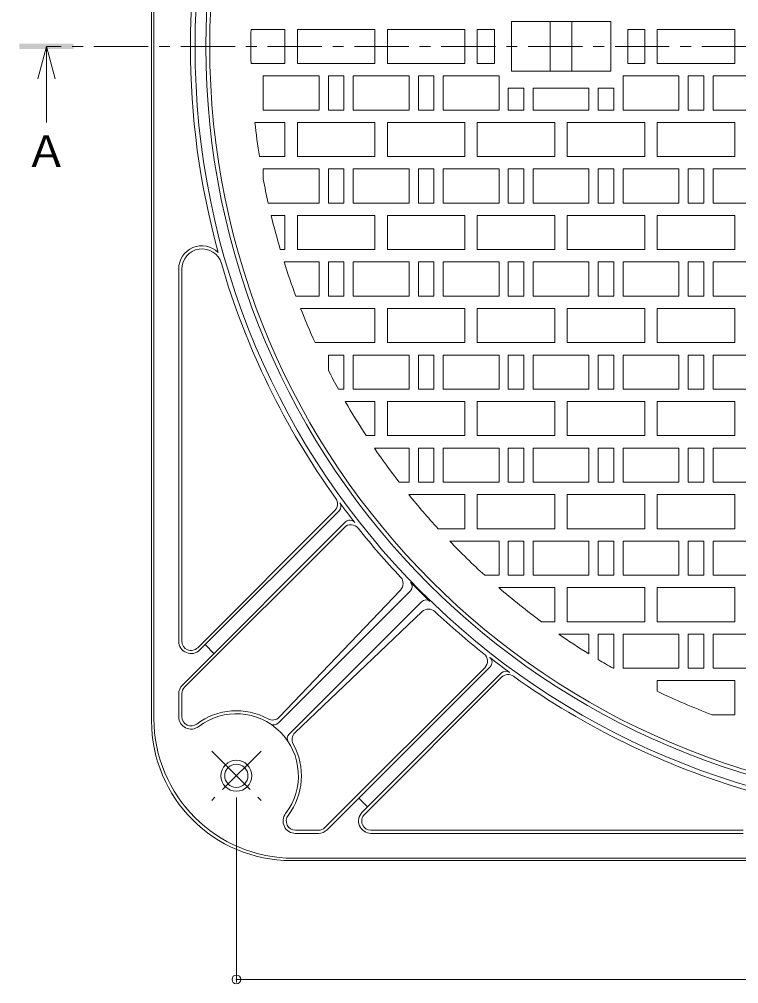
# Model space of a CAD drawing. Units: millimetres, scale not verified. Extents: x -1188 to 1330, y -951 to 977.
# Drawn here: x -1188 to -724, y -183 to 439 of the extents above; entities that cross this region are included whole.
import ezdxf
from ezdxf.enums import TextEntityAlignment as Align

# ---------------------------------------------------------------- set-up
doc = ezdxf.new("R2010")
doc.units = ezdxf.units.MM
doc.header["$LTSCALE"] = 7
doc.header["$PDMODE"] = 32
doc.header["$PDSIZE"] = 5.6
doc.linetypes.add('CHAIN1', pattern=[8, 5, -1, 1, -1])
for name, color, linetype, lineweight in [('0-0_通り芯', 3, 'CHAIN1', 9), ('0-1_躯体', 2, 'Continuous', 9), ('0-2_仕上', 3, 'Continuous', 9), ('0-4_その他', 7, 'Continuous', 9), ('0-5_寸法', 7, 'Continuous', 9)]:
    doc.layers.add(name, color=color, linetype=linetype, lineweight=lineweight)
doc.styles.add('ＭＳ ゴシック', font='')
doc.styles.get('ＭＳ ゴシック').set_extended_font_data('MS Gothic')

msp = doc.modelspace()

# ---------------------------------------------------------------- linework, layer by layer
at = {"layer": '0-0_通り芯'}
msp.add_line((15.068, 421.66), (-1170.538, 421.66), dxfattribs=at)
at = {"layer": '0-1_躯体'}
for p, q in [((-1102.735, 856.659), (-1102.735, -13.34)), ((-1101.235, 855.16), (-1101.235, 421.66)), ((-1101.235, -11.839), (-1101.235, 421.66)), ((-1085.236, 278.088), (-1085.236, 38.126)), ((-1083.235, 278.088), (-1083.235, 38.126)), ((-984.541, 122.334), (-1072.993, 33.883)), ((-981.792, 122.256), (-1071.578, 32.468)), ((-977.723, 115.011), (-1082.892, 9.842)), ((-978.428, 111.478), (-1081.478, 8.427)), ((-935.828, 70.639), (-1021.171, -14.704)), ((-1020.372, -10.91), (-942.226, 71.117)), ((-928.756, 63.567), (-1014.1, -21.775)), ((-1010.305, -20.976), (-928.279, 57.169)), ((-1062.507, 30.226), (-1068.164, 35.884)), ((-990.969, -82.083), (-887.918, 20.968)), ((-884.385, 21.673), (-989.554, -83.498)), ((-877.139, 17.604), (-966.927, -72.182)), ((-965.513, -73.598), (-877.061, 14.853)), ((-1085.236, -10.555), (-1085.236, 4.184)), ((-1083.235, -10.555), (-1083.235, 4.184)), ((-969.169, -63.111), (-963.512, -68.768)), ((-995.211, -83.84), (-1009.951, -83.84)), ((-1009.951, -85.84), (-995.211, -85.84)), ((-961.269, -83.84), (-721.306, -83.84)), ((-961.269, -85.84), (-721.306, -85.84)), ((-1012.735, -103.34), (-142.735, -103.34)), ((-1011.235, -101.84), (-142.735, -101.84))]:
    msp.add_line(p, q, dxfattribs=at)
at = {"layer": '0-1_躯体', "linetype": 'CHAIN1'}
for p, q in [((-1063.998, -32.787), (-1032.183, -64.603)), ((-1032.183, -32.787), (-1063.998, -64.603))]:
    msp.add_line(p, q, dxfattribs=at)
at = {"layer": '0-1_躯体'}
for centre, radius in [((-577.735, 421.66), 497), ((-577.735, 421.66), 490), ((-1048.09, -48.695), 10), ((-1048.09, -48.695), 7.5)]:
    msp.add_circle(centre, radius, dxfattribs=at)
for centre, radius, start, end in [((-577.735, 421.66), 500, 164.59437, 195.40555), ((-1070.235, 278.088), 15, 45.75813, 180), ((-1070.235, 278.088), 13, 16.25229, 180), ((-577.735, 421.66), 500, 196.25223, 215.67378), ((-988.785, 126.577), 6, 314.99966, 35.67354), ((-984.62, 125.085), 4, 315.0005, 36.08806), ((-577.735, 421.66), 499.5, 216.08809, 217.92676), ((-974.185, 107.235), 6, 38.41811, 135.00034), ((-974.895, 112.181), 4, 37.92671, 135), ((-577.735, 421.66), 500, 218.41803, 223.20381), ((-946.57, 75.254), 6, 316.38721, 43.20378), ((-938.656, 73.466), 4, 315, 43.97168), ((-577.735, 421.66), 497.5, 223.97169, 224.99998), ((-577.735, 421.66), 497.5, 225, 226.02829), ((-925.928, 60.739), 4, 46.02832, 135), ((-924.141, 52.825), 6, 46.79622, 133.61279), ((-577.735, 421.66), 500, 226.79416, 231.58194), ((-1077.235, 38.126), 8, 180, 315), ((-1077.235, 38.126), 6, 180, 315), ((-892.16, 25.21), 6, 314.99966, 51.58189), ((-577.735, 421.66), 499.5, 232.07323, 233.9119), ((-887.213, 24.501), 4, 315, 52.07329), ((-874.311, 14.776), 4, 53.91194, 134.9995), ((-872.818, 10.611), 6, 54.32646, 135.00034), ((-577.735, 421.66), 500, 234.3262, 253.74777), ((-1077.235, 4.184), 8, 134.99988, 180), ((-1077.235, 4.184), 6, 134.99983, 180), ((-1011.235, -11.839), 90, 180, 270), ((-1077.235, -10.555), 8, 180, 307.386), ((-1077.235, -10.555), 6, 180, 307.38618), ((-1048.091, -48.695), 42, 60.8591, 127.38611), ((-1048.091, -48.695), 40, 322.61395, 127.38614), ((-1024.716, -6.77), 6, 240.85899, 316.38756), ((-1012.735, -13.34), 90, 180, 270), ((-1024, -11.876), 4, 236.80321, 315), ((-1011.272, -24.604), 4, 135, 213.19679), ((-1006.166, -25.321), 6, 133.61244, 209.14064), ((-1048.091, -48.695), 42, 322.61392, 29.14101), ((-1009.951, -77.839), 8, 142.61371, 270), ((-1009.951, -77.839), 6, 142.61391, 270), ((-961.269, -77.839), 8, 135.00034, 270), ((-961.269, -77.839), 6, 135.00034, 270), ((-995.211, -77.839), 6, 270, 314.99966), ((-995.211, -77.839), 8, 270, 314.99966)]:
    msp.add_arc(centre, radius, start, end, dxfattribs=at)
at = {"layer": '0-2_仕上'}
for p, q in [((-870.735, 437.66), (-806.735, 437.66)), ((-870.735, 405.66), (-870.735, 437.66)), ((-845.735, 405.66), (-845.735, 437.66)), ((-831.735, 437.66), (-831.735, 405.66)), ((-806.735, 405.66), (-806.735, 437.66)), ((-1038.604, 432.66), (-1016.734, 432.66)), ((-1016.734, 432.66), (-1016.734, 410.66)), ((-1008.735, 432.66), (-958.735, 432.66)), ((-1008.735, 410.66), (-1008.735, 432.66)), ((-958.735, 432.66), (-958.735, 410.66)), ((-950.735, 432.66), (-900.735, 432.66)), ((-950.735, 410.66), (-950.735, 432.66)), ((-900.735, 432.66), (-900.735, 410.66)), ((-892.735, 432.66), (-881.735, 432.66)), ((-892.735, 410.66), (-892.735, 432.66)), ((-881.735, 432.66), (-881.735, 410.66)), ((-795.735, 432.66), (-784.735, 432.66)), ((-795.735, 432.66), (-795.735, 410.66)), ((-784.735, 432.66), (-784.735, 410.66)), ((-776.735, 432.66), (-726.735, 432.66)), ((-776.735, 432.66), (-776.735, 410.66)), ((-726.735, 410.66), (-726.735, 432.66)), ((-1038.604, 410.66), (-1016.734, 410.66)), ((-1008.735, 410.66), (-958.735, 410.66)), ((-950.735, 410.66), (-900.735, 410.66)), ((-892.735, 410.66), (-881.735, 410.66)), ((-795.735, 410.66), (-784.735, 410.66)), ((-776.735, 410.66), (-726.735, 410.66)), ((-870.735, 405.66), (-806.735, 405.66)), ((-978.735, 402.66), (-988.735, 402.66)), ((-978.735, 402.66), (-978.735, 380.66)), ((-920.735, 402.66), (-930.735, 402.66)), ((-920.735, 402.66), (-920.735, 380.66)), ((-878.735, 402.66), (-914.735, 402.66)), ((-878.735, 380.66), (-878.735, 402.66)), ((-746.735, 402.66), (-756.735, 402.66)), ((-746.735, 402.66), (-746.735, 380.66)), ((-872.735, 394.66), (-872.735, 380.66)), ((-872.735, 394.66), (-862.735, 394.66)), ((-862.735, 394.66), (-862.735, 380.66)), ((-856.735, 394.66), (-856.735, 380.66)), ((-856.735, 394.66), (-820.735, 394.66)), ((-820.735, 380.66), (-820.735, 394.66)), ((-814.735, 394.66), (-814.735, 380.66)), ((-814.735, 394.66), (-804.735, 394.66)), ((-804.735, 394.66), (-804.735, 380.66)), ((-872.735, 380.66), (-862.735, 380.66)), ((-856.735, 380.66), (-820.735, 380.66)), ((-814.735, 380.66), (-804.735, 380.66)), ((-1016.734, 372.66), (-1036.123, 372.66)), ((-1016.734, 372.66), (-1016.734, 350.66)), ((-958.735, 372.66), (-1008.735, 372.66)), ((-958.735, 372.66), (-958.735, 350.66)), ((-900.735, 372.66), (-950.735, 372.66)), ((-900.735, 372.66), (-900.735, 350.66)), ((-842.735, 372.66), (-892.735, 372.66)), ((-842.735, 372.66), (-842.735, 350.66)), ((-784.735, 372.66), (-834.735, 372.66)), ((-784.735, 372.66), (-784.735, 350.66)), ((-726.735, 372.66), (-776.735, 372.66)), ((-726.735, 372.66), (-726.735, 350.66)), ((-1033.235, 350.66), (-1016.734, 350.66)), ((-1030.734, 342.66), (-1030.734, 336.148)), ((-978.735, 342.66), (-988.735, 342.66)), ((-978.735, 342.66), (-978.735, 320.66)), ((-920.735, 342.66), (-930.735, 342.66)), ((-920.735, 342.66), (-920.735, 320.66)), ((-862.735, 342.66), (-872.735, 342.66)), ((-862.735, 342.66), (-862.735, 320.66)), ((-804.735, 342.66), (-814.735, 342.66)), ((-804.735, 342.66), (-804.735, 320.66)), ((-746.735, 342.66), (-756.735, 342.66)), ((-746.735, 342.66), (-746.735, 320.66)), ((-1027.535, 320.66), (-994.735, 320.66)), ((-1016.734, 312.66), (-1025.663, 312.66)), ((-1016.734, 312.66), (-1016.734, 290.66)), ((-958.735, 312.66), (-1008.735, 312.66)), ((-958.735, 312.66), (-958.735, 290.66)), ((-900.735, 312.66), (-950.735, 312.66)), ((-900.735, 312.66), (-900.735, 290.66)), ((-842.735, 312.66), (-892.735, 312.66)), ((-842.735, 312.66), (-842.735, 290.66)), ((-784.735, 312.66), (-834.735, 312.66)), ((-784.735, 312.66), (-784.735, 290.66)), ((-726.735, 312.66), (-776.735, 312.66)), ((-726.735, 312.66), (-726.735, 290.66)), ((-1019.73, 290.66), (-1016.734, 290.66)), ((-994.735, 282.659), (-1017.28, 282.659)), ((-994.735, 260.66), (-994.735, 282.659)), ((-978.735, 282.659), (-988.735, 282.659)), ((-978.735, 282.659), (-978.735, 260.66)), ((-920.735, 282.659), (-930.735, 282.659)), ((-920.735, 282.659), (-920.735, 260.66)), ((-862.735, 282.659), (-872.735, 282.659)), ((-862.735, 282.659), (-862.735, 260.66)), ((-804.735, 282.659), (-814.735, 282.659)), ((-804.735, 282.659), (-804.735, 260.66)), ((-746.735, 282.659), (-756.735, 282.659)), ((-746.735, 282.659), (-746.735, 260.66)), ((-1009.707, 260.66), (-994.735, 260.66)), ((-958.735, 252.66), (-1006.641, 252.66)), ((-958.735, 252.66), (-958.735, 230.66)), ((-900.735, 252.66), (-950.735, 252.66)), ((-900.735, 252.66), (-900.735, 230.66)), ((-842.735, 252.66), (-892.735, 252.66)), ((-842.735, 252.66), (-842.735, 230.66)), ((-784.735, 252.66), (-834.735, 252.66)), ((-784.735, 252.66), (-784.735, 230.66)), ((-726.735, 252.66), (-776.735, 252.66)), ((-726.735, 252.66), (-726.735, 230.66)), ((-997.306, 230.66), (-958.735, 230.66)), ((-978.735, 222.66), (-988.735, 222.66)), ((-988.735, 222.66), (-988.735, 212.853)), ((-978.735, 222.66), (-978.735, 200.66)), ((-920.735, 222.66), (-930.735, 222.66)), ((-920.735, 222.66), (-920.735, 200.66)), ((-862.735, 222.66), (-872.735, 222.66)), ((-862.735, 222.66), (-862.735, 200.66)), ((-804.735, 222.66), (-814.735, 222.66)), ((-804.735, 222.66), (-804.735, 200.66)), ((-746.735, 222.66), (-756.735, 222.66)), ((-746.735, 222.66), (-746.735, 200.66)), ((-982.309, 200.66), (-978.735, 200.66)), ((-958.735, 192.66), (-977.835, 192.66)), ((-958.735, 192.66), (-958.735, 170.66)), ((-900.735, 192.66), (-950.735, 192.66)), ((-900.735, 192.66), (-900.735, 170.66)), ((-842.735, 192.66), (-892.735, 192.66)), ((-842.735, 192.66), (-842.735, 170.66)), ((-784.735, 192.66), (-834.735, 192.66)), ((-784.735, 192.66), (-784.735, 170.66)), ((-726.735, 192.66), (-776.735, 192.66)), ((-726.735, 192.66), (-726.735, 170.66)), ((-964.413, 170.66), (-958.735, 170.66)), ((-936.735, 162.66), (-959.101, 162.66)), ((-936.735, 140.66), (-936.735, 162.66)), ((-920.735, 162.66), (-930.735, 162.66)), ((-920.735, 162.66), (-920.735, 140.66)), ((-862.735, 162.66), (-872.735, 162.66)), ((-862.735, 162.66), (-862.735, 140.66)), ((-804.735, 162.66), (-814.735, 162.66)), ((-804.735, 162.66), (-804.735, 140.66)), ((-746.735, 162.66), (-756.735, 162.66)), ((-746.735, 162.66), (-746.735, 140.66)), ((-943.193, 140.66), (-936.735, 140.66)), ((-900.735, 132.66), (-936.9, 132.66)), ((-900.735, 132.66), (-900.735, 110.66)), ((-842.735, 132.66), (-892.735, 132.66)), ((-842.735, 132.66), (-842.735, 110.66)), ((-784.735, 132.66), (-834.735, 132.66)), ((-784.735, 132.66), (-784.735, 110.66)), ((-726.735, 132.66), (-776.735, 132.66)), ((-726.735, 132.66), (-726.735, 110.66)), ((-918.029, 110.66), (-900.735, 110.66)), ((-878.735, 102.66), (-910.541, 102.66)), ((-878.735, 80.66), (-878.735, 102.66)), ((-862.735, 102.66), (-872.735, 102.66)), ((-862.735, 102.66), (-862.735, 80.66)), ((-804.735, 102.66), (-814.735, 102.66)), ((-804.735, 102.66), (-804.735, 80.66)), ((-746.735, 102.66), (-756.735, 102.66)), ((-746.735, 102.66), (-746.735, 80.66)), ((-887.96, 80.66), (-878.735, 80.66)), ((-842.735, 72.66), (-878.932, 72.66)), ((-842.735, 72.66), (-842.735, 50.659)), ((-784.735, 72.66), (-834.735, 72.66)), ((-784.735, 72.66), (-784.735, 50.659)), ((-726.735, 72.66), (-776.735, 72.66)), ((-726.735, 72.66), (-726.735, 50.659)), ((-851.377, 50.659), (-842.735, 50.659)), ((-804.735, 42.66), (-814.735, 42.66)), ((-814.735, 42.66), (-814.735, 26.246)), ((-804.735, 42.66), (-804.735, 20.66)), ((-746.735, 42.66), (-756.735, 42.66)), ((-746.735, 42.66), (-746.735, 20.66)), ((-805.155, 20.66), (-804.735, 20.66)), ((-726.735, 12.66), (-776.735, 12.66)), ((-776.735, 12.66), (-776.735, 5.823)), ((-726.735, 12.66), (-726.735, -9.34)), ((-741.319, -9.34), (-726.735, -9.34))]:
    msp.add_line(p, q, dxfattribs=at)
for points in [[(-1030.734, 402.66), (-1030.734, 380.66), (-994.735, 380.66), (-994.735, 402.66)], [(-972.735, 402.66), (-972.735, 380.66), (-936.735, 380.66), (-936.735, 402.66)], [(-740.735, 402.66), (-740.735, 380.66), (-704.735, 380.66), (-704.735, 402.66)], [(-972.735, 342.66), (-972.735, 320.66), (-936.735, 320.66), (-936.735, 342.66)], [(-914.735, 342.66), (-914.735, 320.66), (-878.735, 320.66), (-878.735, 342.66)], [(-856.735, 342.66), (-856.735, 320.66), (-820.735, 320.66), (-820.735, 342.66)], [(-798.735, 342.66), (-798.735, 320.66), (-762.735, 320.66), (-762.735, 342.66)], [(-740.735, 342.66), (-740.735, 320.66), (-704.735, 320.66), (-704.735, 342.66)], [(-972.735, 282.659), (-972.735, 260.66), (-936.735, 260.66), (-936.735, 282.659)], [(-914.735, 282.659), (-914.735, 260.66), (-878.735, 260.66), (-878.735, 282.659)], [(-856.735, 282.659), (-856.735, 260.66), (-820.735, 260.66), (-820.735, 282.659)], [(-798.735, 282.659), (-798.735, 260.66), (-762.735, 260.66), (-762.735, 282.659)], [(-740.735, 282.659), (-740.735, 260.66), (-704.735, 260.66), (-704.735, 282.659)], [(-972.735, 222.66), (-972.735, 200.66), (-936.735, 200.66), (-936.735, 222.66)], [(-914.735, 222.66), (-914.735, 200.66), (-878.735, 200.66), (-878.735, 222.66)], [(-856.735, 222.66), (-856.735, 200.66), (-820.735, 200.66), (-820.735, 222.66)], [(-798.735, 222.66), (-798.735, 200.66), (-762.735, 200.66), (-762.735, 222.66)], [(-740.735, 222.66), (-740.735, 200.66), (-704.735, 200.66), (-704.735, 222.66)], [(-914.735, 162.66), (-914.735, 140.66), (-878.735, 140.66), (-878.735, 162.66)], [(-856.735, 162.66), (-856.735, 140.66), (-820.735, 140.66), (-820.735, 162.66)], [(-798.735, 162.66), (-798.735, 140.66), (-762.735, 140.66), (-762.735, 162.66)], [(-740.735, 162.66), (-740.735, 140.66), (-704.735, 140.66), (-704.735, 162.66)], [(-856.735, 102.66), (-856.735, 80.66), (-820.735, 80.66), (-820.735, 102.66)], [(-798.735, 102.66), (-798.735, 80.66), (-762.735, 80.66), (-762.735, 102.66)], [(-740.735, 102.66), (-740.735, 80.66), (-704.735, 80.66), (-704.735, 102.66)], [(-740.735, 42.66), (-740.735, 20.66), (-704.735, 20.66), (-704.735, 42.66)]]:
    msp.add_lwpolyline(points, close=True, dxfattribs=at)
for points in [[(-988.735, 402.66), (-988.735, 380.66), (-978.735, 380.66)], [(-930.735, 402.66), (-930.735, 380.66), (-920.735, 380.66)], [(-914.735, 402.66), (-914.735, 380.66), (-878.735, 380.66)], [(-798.735, 380.66), (-762.735, 380.66), (-762.735, 402.66)], [(-762.735, 402.66), (-798.735, 402.66), (-798.735, 380.66)], [(-756.735, 402.66), (-756.735, 380.66), (-746.735, 380.66)], [(-1008.735, 372.66), (-1008.735, 350.66), (-958.735, 350.66)], [(-950.735, 372.66), (-950.735, 350.66), (-900.735, 350.66)], [(-892.735, 372.66), (-892.735, 350.66), (-842.735, 350.66)], [(-834.735, 372.66), (-834.735, 350.66), (-784.735, 350.66)], [(-776.735, 372.66), (-776.735, 350.66), (-726.735, 350.66)], [(-994.735, 320.66), (-994.735, 342.66), (-1030.734, 342.66)], [(-988.735, 342.66), (-988.735, 320.66), (-978.735, 320.66)], [(-930.735, 342.66), (-930.735, 320.66), (-920.735, 320.66)], [(-872.735, 342.66), (-872.735, 320.66), (-862.735, 320.66)], [(-814.735, 342.66), (-814.735, 320.66), (-804.735, 320.66)], [(-756.735, 342.66), (-756.735, 320.66), (-746.735, 320.66)], [(-1008.735, 312.66), (-1008.735, 290.66), (-958.735, 290.66)], [(-950.735, 312.66), (-950.735, 290.66), (-900.735, 290.66)], [(-892.735, 312.66), (-892.735, 290.66), (-842.735, 290.66)], [(-834.735, 312.66), (-834.735, 290.66), (-784.735, 290.66)], [(-776.735, 312.66), (-776.735, 290.66), (-726.735, 290.66)], [(-988.735, 282.659), (-988.735, 260.66), (-978.735, 260.66)], [(-930.735, 282.659), (-930.735, 260.66), (-920.735, 260.66)], [(-872.735, 282.659), (-872.735, 260.66), (-862.735, 260.66)], [(-814.735, 282.659), (-814.735, 260.66), (-804.735, 260.66)], [(-756.735, 282.659), (-756.735, 260.66), (-746.735, 260.66)], [(-950.735, 252.66), (-950.735, 230.66), (-900.735, 230.66)], [(-892.735, 252.66), (-892.735, 230.66), (-842.735, 230.66)], [(-834.735, 252.66), (-834.735, 230.66), (-784.735, 230.66)], [(-776.735, 252.66), (-776.735, 230.66), (-726.735, 230.66)], [(-930.735, 222.66), (-930.735, 200.66), (-920.735, 200.66)], [(-872.735, 222.66), (-872.735, 200.66), (-862.735, 200.66)], [(-814.735, 222.66), (-814.735, 200.66), (-804.735, 200.66)], [(-756.735, 222.66), (-756.735, 200.66), (-746.735, 200.66)], [(-950.735, 192.66), (-950.735, 170.66), (-900.735, 170.66)], [(-892.735, 192.66), (-892.735, 170.66), (-842.735, 170.66)], [(-834.735, 192.66), (-834.735, 170.66), (-784.735, 170.66)], [(-776.735, 192.66), (-776.735, 170.66), (-726.735, 170.66)], [(-930.735, 162.66), (-930.735, 140.66), (-920.735, 140.66)], [(-872.735, 162.66), (-872.735, 140.66), (-862.735, 140.66)], [(-814.735, 162.66), (-814.735, 140.66), (-804.735, 140.66)], [(-756.735, 162.66), (-756.735, 140.66), (-746.735, 140.66)], [(-892.735, 132.66), (-892.735, 110.66), (-842.735, 110.66)], [(-834.735, 132.66), (-834.735, 110.66), (-784.735, 110.66)], [(-776.735, 132.66), (-776.735, 110.66), (-726.735, 110.66)], [(-872.735, 102.66), (-872.735, 80.66), (-862.735, 80.66)], [(-814.735, 102.66), (-814.735, 80.66), (-804.735, 80.66)], [(-756.735, 102.66), (-756.735, 80.66), (-746.735, 80.66)], [(-834.735, 72.66), (-834.735, 50.659), (-784.735, 50.659)], [(-776.735, 72.66), (-776.735, 50.659), (-726.735, 50.659)], [(-820.735, 29.905), (-820.735, 42.66), (-840.185, 42.66)], [(-762.735, 20.66), (-762.735, 42.66), (-798.735, 42.66)], [(-798.735, 42.66), (-798.735, 20.66), (-762.735, 20.66)], [(-756.735, 42.66), (-756.735, 20.66), (-746.735, 20.66)]]:
    msp.add_lwpolyline(points, dxfattribs=at)
msp.add_circle((-577.735, 421.66), 487.5, dxfattribs=at)
for start, end in [(178.63272, 181.36727), (186.10155, 188.85956), (190.68991, 192.65553), (193.67668, 196.50894), (197.54884, 200.44089), (201.50575, 204.47632), (206.93269, 208.64575), (209.78499, 212.98839), (214.18193, 217.55659), (218.82167, 222.42473), (223.78661, 227.7056), (229.20486, 233.58833), (235.29823, 238.1893), (239.06273, 240.44106), (244.42642, 249.216)]:
    msp.add_arc((-577.735, 421.66), 461, start, end, dxfattribs=at)
at = {"layer": '0-4_その他'}
for p, q in [((-1048.09, -182.068), (-1048.09, -62.695)), ((-107.38, -179.968), (-1048.09, -179.968))]:
    msp.add_line(p, q, dxfattribs=at)
msp.add_point((-1048.09, -179.968), dxfattribs=at)
at = {"layer": '0-5_寸法', "color": 4}
for q in [(-1176.138, 400.66), (-1170.538, 372.66), (-1164.938, 400.66)]:
    msp.add_line((-1170.538, 421.66), q, dxfattribs=at)
msp.add_solid([(-1188.038, 419.91), (-1153.038, 419.91), (-1188.038, 423.41), (-1153.038, 423.41)], dxfattribs=at)

# ---------------------------------------------------------------- texts
at = {"layer": '0-5_寸法', "color": 2, "style": 'ＭＳ ゴシック'}
msp.add_text('Ａ', height=20.53, dxfattribs=at).set_placement((-1184.538, 337.66), align=Align.BOTTOM_LEFT)

doc.saveas('drawing.dxf')
